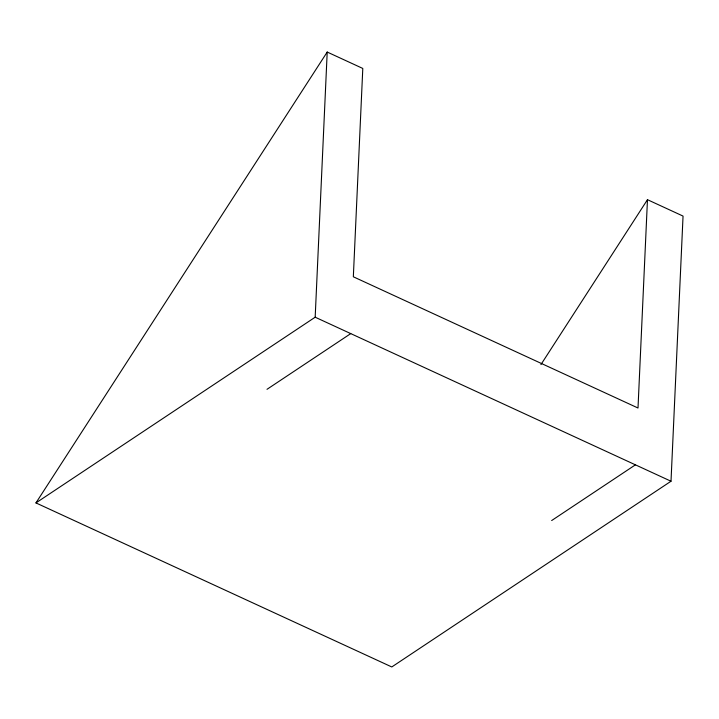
<?xml version="1.0" encoding="UTF-8"?>
<svg xmlns="http://www.w3.org/2000/svg" width="719" height="719" viewBox="0 0 719 719"><rect width="100%" height="100%" fill="white"/><g stroke="black" fill="none" stroke-linecap="round" stroke-linejoin="round"><path stroke-width="1.08" d="M35.95 502.914L315.174 317.205L327.208 52.047L362.798 68.449L353.335 276.788L638.005 408.015L647.468 199.684L683.05 216.086L671.007 481.236L391.792 666.953L35.95 502.914L327.208 52.047M540.931 364.596L647.468 199.684M266.992 389.321L350.755 333.607M551.662 520.547L635.425 464.834M315.174 317.205L671.007 481.236"/></g></svg>
